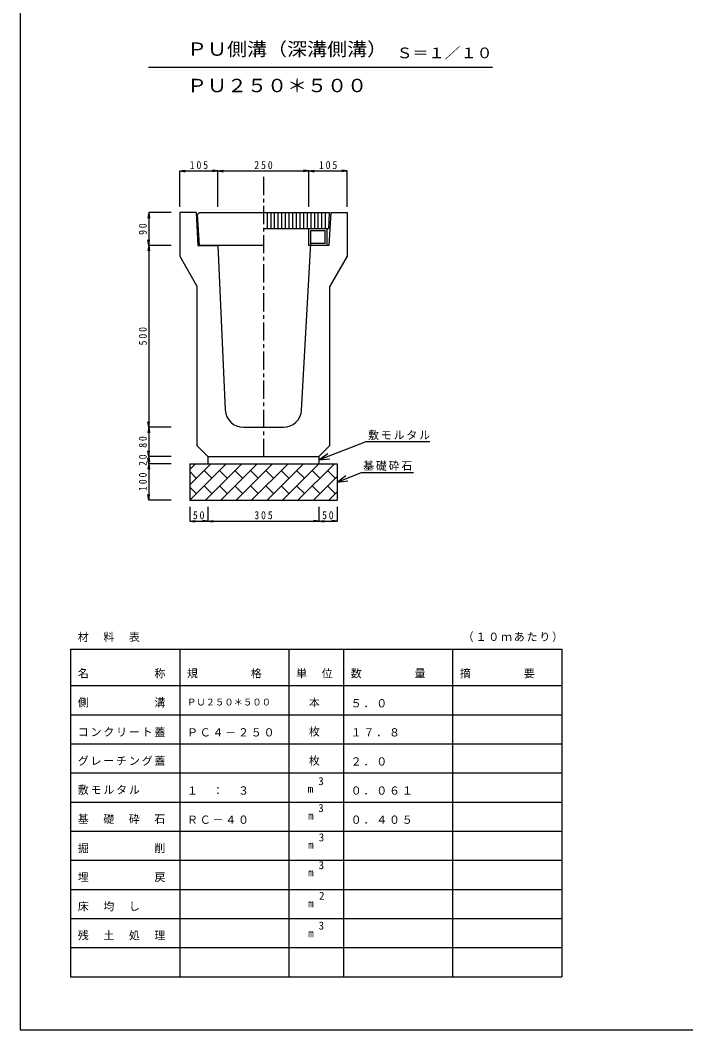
# Model space of a CAD drawing. Units: millimetres, scale not verified. Extents: x -4010 to 3990, y -2662 to 2838.
# Drawn here: x -4010 to -2181, y -2662 to 113 of the extents above; entities that cross this region are included whole.
import ezdxf
from ezdxf.enums import TextEntityAlignment as Align

# ---------------------------------------------------------------- set-up
doc = ezdxf.new("R2010")
doc.units = ezdxf.units.MM
doc.header["$LTSCALE"] = 10
doc.linetypes.add('CHAIN1', pattern=[8, 5, -1, 1, -1])
doc.layers.add('0-0', color=7, linetype='Continuous')
doc.styles.add('ＭＳ ゴシック', font='')
doc.styles.get('ＭＳ ゴシック').set_extended_font_data('MS Gothic')

msp = doc.modelspace()

# ---------------------------------------------------------------- linework, layer by layer
at = {"layer": '0-0', "color": 2}
for p, q in [((-4010.17, 2838.48), (-4010.17, -2661.53)), ((-4010.17, -2661.53), (3989.83, -2661.53))]:
    msp.add_line(p, q, dxfattribs=at)
at = {"layer": '0-0'}
for p, q in [((-3657.91, -15.68), (-2711.83, -15.68)), ((-3571.81, -301.31), (-3556.94, -299.35)), ((-3571.81, -301.31), (-3466.81, -301.31)), ((-3571.81, -400.04), (-3571.81, -301.31)), ((-3571.81, -301.31), (-3556.94, -303.27)), ((-3466.81, -301.31), (-3481.69, -299.35)), ((-3466.81, -301.31), (-3481.69, -303.27)), ((-3466.81, -301.31), (-3451.94, -299.35)), ((-3466.81, -400.04), (-3466.81, -301.31)), ((-3466.81, -301.31), (-3216.82, -301.31)), ((-3466.81, -301.31), (-3451.94, -303.27)), ((-3216.82, -301.31), (-3231.69, -299.35)), ((-3216.82, -301.31), (-3231.69, -303.27)), ((-3216.82, -301.31), (-3201.94, -299.35)), ((-3216.82, -400.04), (-3216.82, -301.31)), ((-3216.82, -301.31), (-3111.81, -301.31)), ((-3216.82, -301.31), (-3201.94, -303.27)), ((-3111.81, -301.31), (-3126.69, -299.35)), ((-3111.81, -301.31), (-3126.69, -303.27)), ((-3111.81, -400.04), (-3111.81, -301.31)), ((-3657.02, -415.68), (-3658.98, -430.56)), ((-3657.02, -415.68), (-3657.02, -505.68)), ((-3595.13, -415.68), (-3657.02, -415.68)), ((-3657.02, -415.68), (-3655.07, -430.56)), ((-3526.82, -415.68), (-3521.81, -505.68)), ((-3517.81, -415.68), (-3522.54, -420.68)), ((-3331.81, -415.68), (-3331.81, -459.68)), ((-3321.81, -415.68), (-3321.81, -459.68)), ((-3311.81, -415.68), (-3311.81, -459.68)), ((-3301.81, -415.68), (-3301.81, -459.68)), ((-3291.82, -415.68), (-3291.82, -459.68)), ((-3281.81, -415.68), (-3281.81, -459.68)), ((-3271.82, -415.68), (-3271.82, -459.68)), ((-3261.81, -415.68), (-3261.81, -459.68)), ((-3251.82, -415.68), (-3251.82, -459.68)), ((-3241.81, -415.68), (-3241.81, -459.68)), ((-3231.82, -415.68), (-3231.82, -459.68)), ((-3221.82, -415.68), (-3221.82, -459.68)), ((-3211.81, -415.68), (-3211.81, -459.68)), ((-3201.82, -415.68), (-3201.82, -459.68)), ((-3191.81, -415.68), (-3191.81, -459.68)), ((-3181.82, -415.68), (-3181.82, -459.68)), ((-3171.81, -415.68), (-3171.81, -459.68)), ((-3156.81, -415.68), (-3161.82, -505.68)), ((-3517.81, -505.68), (-3522.54, -420.68)), ((-3341.82, -459.68), (-3163.26, -459.68)), ((-3216.82, -505.68), (-3216.82, -459.68)), ((-3211.81, -464.68), (-3171.81, -464.68)), ((-3211.81, -500.68), (-3211.81, -464.68)), ((-3171.81, -500.68), (-3171.81, -464.68)), ((-3166.81, -505.68), (-3166.81, -459.68)), ((-3657.02, -505.68), (-3658.98, -490.81)), ((-3657.02, -505.68), (-3655.07, -490.81)), ((-3657.02, -505.68), (-3658.98, -520.56)), ((-3595.13, -505.68), (-3657.02, -505.68)), ((-3657.02, -505.68), (-3655.07, -520.56)), ((-3657.02, -505.68), (-3657.02, -1005.68)), ((-3521.81, -505.68), (-3466.81, -505.68)), ((-3341.82, -505.68), (-3517.81, -505.68)), ((-3466.81, -505.68), (-3446.46, -957.93)), ((-3236.74, -958.4), (-3211.81, -500.68)), ((-3161.82, -505.68), (-3216.82, -505.68)), ((-3171.81, -500.68), (-3211.81, -500.68)), ((-3571.81, -535.68), (-3524.32, -617.96)), ((-3111.81, -535.68), (-3159.32, -617.96)), ((-3657.02, -1005.68), (-3658.98, -990.81)), ((-3657.02, -1005.68), (-3655.07, -990.81)), ((-3657.02, -1005.68), (-3658.98, -1020.56)), ((-3595.13, -1005.68), (-3657.02, -1005.68)), ((-3657.02, -1005.68), (-3655.07, -1020.56)), ((-3657.02, -1005.68), (-3657.02, -1085.68)), ((-3396.51, -1005.68), (-3286.67, -1005.68)), ((-3189.32, -1095.35), (-3059.41, -1044.44)), ((-3059.41, -1044.44), (-2884.23, -1044.44)), ((-3657.02, -1085.68), (-3658.98, -1070.81)), ((-3657.02, -1085.68), (-3655.07, -1070.81)), ((-3189.32, -1095.35), (-3165.17, -1077.55)), ((-3657.02, -1085.68), (-3658.98, -1100.56)), ((-3657.02, -1105.68), (-3658.98, -1090.81)), ((-3657.02, -1105.68), (-3658.98, -1120.56)), ((-3595.13, -1085.68), (-3657.02, -1085.68)), ((-3657.02, -1085.68), (-3655.07, -1100.56)), ((-3657.02, -1085.68), (-3657.02, -1105.68)), ((-3657.02, -1105.68), (-3655.07, -1090.81)), ((-3595.13, -1105.68), (-3657.02, -1105.68)), ((-3657.02, -1105.68), (-3655.07, -1120.56)), ((-3657.02, -1105.68), (-3657.02, -1205.68)), ((-3544.32, -1105.68), (-3139.32, -1105.68)), ((-3544.32, -1105.68), (-3544.32, -1205.68)), ((-3544.32, -1163.8), (-3486.2, -1105.68)), ((-3544.32, -1121.38), (-3528.62, -1105.68)), ((-3543.77, -1205.68), (-3443.77, -1105.68)), ((-3501.34, -1205.68), (-3401.34, -1105.68)), ((-3494.32, -1085.68), (-3494.32, -1105.68)), ((-3458.92, -1205.68), (-3358.92, -1105.68)), ((-3416.49, -1205.68), (-3316.49, -1105.68)), ((-3374.07, -1205.68), (-3274.07, -1105.68)), ((-3331.64, -1205.68), (-3231.64, -1105.68)), ((-3289.21, -1205.68), (-3189.21, -1105.68)), ((-3246.79, -1205.68), (-3146.79, -1105.68)), ((-3189.32, -1085.68), (-3189.32, -1105.68)), ((-3189.32, -1095.35), (-3159.5, -1092.01)), ((-3139.32, -1105.68), (-3139.32, -1205.68)), ((-3526.18, -1145.66), (-3544.32, -1127.53)), ((-3483.75, -1145.66), (-3504.96, -1124.45)), ((-3441.33, -1145.66), (-3462.54, -1124.45)), ((-3398.9, -1145.66), (-3420.11, -1124.45)), ((-3356.47, -1145.66), (-3377.69, -1124.45)), ((-3314.05, -1145.66), (-3335.26, -1124.45)), ((-3271.62, -1145.66), (-3292.83, -1124.45)), ((-3229.19, -1145.66), (-3250.41, -1124.45)), ((-3186.77, -1145.66), (-3207.98, -1124.45)), ((-3144.34, -1145.66), (-3165.55, -1124.45)), ((-3139.32, -1156.32), (-3072.01, -1130.03)), ((-3072.01, -1130.03), (-2928.98, -1130.03)), ((-3204.36, -1205.68), (-3139.32, -1140.64)), ((-3139.32, -1156.32), (-3115.15, -1138.54)), ((-3139.32, -1156.32), (-3109.5, -1153.01)), ((-3657.02, -1205.68), (-3658.98, -1190.81)), ((-3657.02, -1205.68), (-3655.07, -1190.81)), ((-3526.18, -1188.09), (-3544.32, -1169.95)), ((-3483.75, -1188.09), (-3504.96, -1166.88)), ((-3441.32, -1188.09), (-3462.54, -1166.88)), ((-3398.9, -1188.09), (-3420.11, -1166.88)), ((-3356.47, -1188.09), (-3377.69, -1166.88)), ((-3314.05, -1188.09), (-3335.26, -1166.88)), ((-3271.62, -1188.09), (-3292.83, -1166.88)), ((-3229.19, -1188.09), (-3250.41, -1166.88)), ((-3186.77, -1188.09), (-3207.98, -1166.88)), ((-3144.34, -1188.09), (-3165.55, -1166.88)), ((-3161.93, -1205.68), (-3139.32, -1183.07)), ((-3595.13, -1205.68), (-3657.02, -1205.68)), ((-3544.32, -1205.68), (-3139.32, -1205.68)), ((-3544.32, -1224.02), (-3544.32, -1263.52)), ((-3494.32, -1224.02), (-3494.32, -1263.52)), ((-3189.32, -1224.02), (-3189.32, -1263.52)), ((-3139.32, -1224.02), (-3139.32, -1263.52)), ((-3544.32, -1263.52), (-3529.44, -1261.56)), ((-3544.32, -1263.52), (-3494.32, -1263.52)), ((-3544.32, -1263.52), (-3529.44, -1265.47)), ((-3494.32, -1263.52), (-3509.19, -1261.56)), ((-3494.32, -1263.52), (-3509.19, -1265.47)), ((-3494.32, -1263.52), (-3479.44, -1261.56)), ((-3494.32, -1263.52), (-3189.32, -1263.52)), ((-3494.32, -1263.52), (-3479.44, -1265.47)), ((-3189.32, -1263.52), (-3204.19, -1261.56)), ((-3189.32, -1263.52), (-3204.19, -1265.47)), ((-3189.32, -1263.52), (-3174.44, -1261.56)), ((-3189.32, -1263.52), (-3139.32, -1263.52)), ((-3189.32, -1263.52), (-3174.44, -1265.47)), ((-3139.32, -1263.52), (-3154.19, -1261.56)), ((-3139.32, -1263.52), (-3154.19, -1265.47)), ((-3871.81, -1615.68), (-2521.81, -1615.68)), ((-3871.81, -1615.68), (-3871.81, -2515.68)), ((-3571.81, -1615.68), (-3571.81, -2515.68)), ((-3271.81, -1615.68), (-3271.81, -2515.68)), ((-3121.81, -1615.68), (-3121.81, -2515.68)), ((-2821.81, -1615.68), (-2821.81, -2515.68)), ((-2521.81, -1615.68), (-2521.81, -2515.68)), ((-3871.81, -1715.68), (-2521.81, -1715.68)), ((-3871.81, -1795.68), (-2521.81, -1795.68)), ((-3871.81, -1875.68), (-2521.81, -1875.68)), ((-3871.81, -1955.68), (-2521.81, -1955.68)), ((-3871.81, -2035.68), (-2521.81, -2035.68)), ((-3871.81, -2115.68), (-2521.81, -2115.68)), ((-3871.81, -2195.68), (-2521.81, -2195.68)), ((-3871.81, -2275.68), (-2521.81, -2275.68)), ((-3871.81, -2355.68), (-2521.81, -2355.68)), ((-3871.81, -2435.68), (-2521.81, -2435.68)), ((-3871.81, -2515.68), (-2521.81, -2515.68)), ((-3776.81, -2515.68), (-2766.81, -2515.68))]:
    msp.add_line(p, q, dxfattribs=at)
at = {"layer": '0-0', "linetype": 'CHAIN1'}
msp.add_line((-3341.82, -317.48), (-3341.82, -1085.68), dxfattribs=at)
at = {"layer": '0-0'}
for points in [[(-3526.82, -415.68), (-3571.81, -415.68), (-3571.81, -535.68)], [(-3517.81, -415.68), (-3160.81, -415.68), (-3163.26, -459.68)], [(-3156.81, -415.68), (-3111.81, -415.68), (-3111.81, -535.68)], [(-3524.32, -617.96), (-3524.32, -1055.68), (-3494.32, -1085.68), (-3189.32, -1085.68), (-3159.32, -1055.68), (-3159.32, -617.96)]]:
    msp.add_lwpolyline(points, dxfattribs=at)
for centre, start, end in [((-3396.51, -955.68), 182.57654, 270), ((-3286.67, -955.68), 270, 356.883)]:
    msp.add_arc(centre, 50, start, end, dxfattribs=at)

# ---------------------------------------------------------------- texts
at = {"layer": '0-0', "color": 3, "style": 'ＭＳ ゴシック', "width": 1.1}
for s, p in [('ＰＵ側溝（深溝側溝）', (-3551.81, 4.32)), ('ＰＵ２５０＊５００', (-3551.81, -95.68))]:
    msp.add_text(s, height=36.66, dxfattribs=at).set_placement(p, align=Align.BOTTOM_LEFT)
at = {"layer": '0-0', "style": 'ＭＳ ゴシック', "width": 1.1}
msp.add_text('Ｓ＝１／１０', height=29.33, dxfattribs=at).set_placement((-2975.99, -0.2), align=Align.BOTTOM_LEFT)
at = {"layer": '0-0', "color": 4, "style": 'ＭＳ ゴシック'}
msp.add_text('ＰＵ２５０＊５００', height=18.33, dxfattribs=at).set_placement((-3551.81, -1775.68), align=Align.BOTTOM_LEFT)
at = {"layer": '0-0', "style": 'ＭＳ ゴシック'}
for s, p in [('3', (-3190.96, -1995.68)), ('m', (-3219.96, -2016.68)), ('3', (-3190.96, -2069.68)), ('m', (-3218.96, -2090.68)), ('3', (-3189.66, -2150.18)), ('m', (-3218.96, -2170.68)), ('3', (-3189.96, -2226.58)), ('m', (-3218.96, -2246.68)), ('2', (-3188.96, -2310.68)), ('m', (-3218.86, -2331.68)), ('3', (-3189.96, -2392.68)), ('m', (-3218.66, -2413.68))]:
    msp.add_text(s, height=21.99, dxfattribs=at).set_placement(p, align=Align.BOTTOM_LEFT)
at = {"layer": '0-0', "char_height": 21.99, "attachment_point": 7, "style": 'ＭＳ ゴシック'}
for s, insert in [('\\T1.38;\\W0.9;105', (-3544.32, -296.31)), ('\\T1.38;\\W0.9;250', (-3366.81, -296.31)), ('\\T1.38;\\W0.9;105', (-3189.31, -296.31)), ('\\T1.17;敷モルタル', (-3054.19, -1040.87)), ('\\T1.17;基礎砕石', (-3067.83, -1125.07)), ('\\T1.36;\\W0.9;50', (-3535.57, -1258.52)), ('\\T1.38;\\W0.9;305', (-3366.82, -1258.52)), ('\\T1.36;\\W0.9;50', (-3180.57, -1258.52)), ('\\T1.17;材\u3000料\u3000表', (-3851.81, -1595.68)), ('\\T1.17;（１０ｍあたり）', (-2794.04, -1595.68)), ('\\T1.17;名\u3000\u3000\u3000\u3000\u3000称', (-3851.81, -1695.68)), ('\\T1.17;規\u3000\u3000\u3000\u3000格', (-3551.81, -1695.68)), ('\\T1.17;単\u3000位', (-3251.81, -1695.68)), ('\\T1.17;数\u3000\u3000\u3000\u3000量', (-3101.81, -1695.68)), ('\\T1.17;摘\u3000\u3000\u3000\u3000要', (-2801.81, -1695.68)), ('\\T1.17;側\u3000\u3000\u3000\u3000\u3000溝', (-3851.81, -1775.68)), ('\\T1.17;\u3000本', (-3251.81, -1775.68)), ('\\T1.17;５．０', (-3101.81, -1775.68)), ('\\T1.17;コンクリート蓋', (-3851.81, -1855.68)), ('\\T1.17;\u3000枚', (-3251.81, -1855.68)), ('\\T1.17;ＰＣ４－２５０', (-3551.81, -1855.68)), ('\\T1.17;１７．８', (-3101.81, -1855.68)), ('\\T1.17;グレーチング蓋', (-3851.81, -1935.68)), ('\\T1.17;\u3000枚', (-3251.81, -1935.68)), ('\\T1.17;２．０', (-3101.81, -1935.68)), ('\\T1.17;敷モルタル', (-3851.81, -2015.68)), ('\\T1.17;１\u3000：\u3000３', (-3551.81, -2015.68)), ('\\T1.17;０．０６１', (-3101.81, -2015.68)), ('\\T1.17;基\u3000礎\u3000砕\u3000石', (-3851.81, -2095.68)), ('\\T1.17;ＲＣ－４０', (-3551.81, -2095.68)), ('\\T1.17;０．４０５', (-3101.81, -2095.68)), ('\\T1.17;掘\u3000\u3000\u3000\u3000\u3000削', (-3851.81, -2175.68)), ('\\T1.17;埋\u3000\u3000\u3000\u3000\u3000戻', (-3851.81, -2255.68)), ('\\T1.17;床\u3000均\u3000し', (-3851.81, -2335.68)), ('\\T1.17;残\u3000土\u3000処\u3000理', (-3851.81, -2415.68))]:
    msp.add_mtext(s, dxfattribs=dict(at, insert=insert))
at = {"layer": '0-0', "char_height": 21.99, "attachment_point": 7, "rotation": 90, "style": 'ＭＳ ゴシック'}
for s, insert in [('\\T1.36;\\W0.9;90', (-3662.02, -476.93)), ('\\T1.38;\\W0.9;500', (-3662.02, -780.68)), ('\\T1.36;\\W0.9;80', (-3662.02, -1061.93)), ('\\T1.36;\\W0.9;20', (-3662.02, -1111.93)), ('\\T1.38;\\W0.9;100', (-3662.02, -1180.68))]:
    msp.add_mtext(s, dxfattribs=dict(at, insert=insert))

doc.saveas('drawing.dxf')
